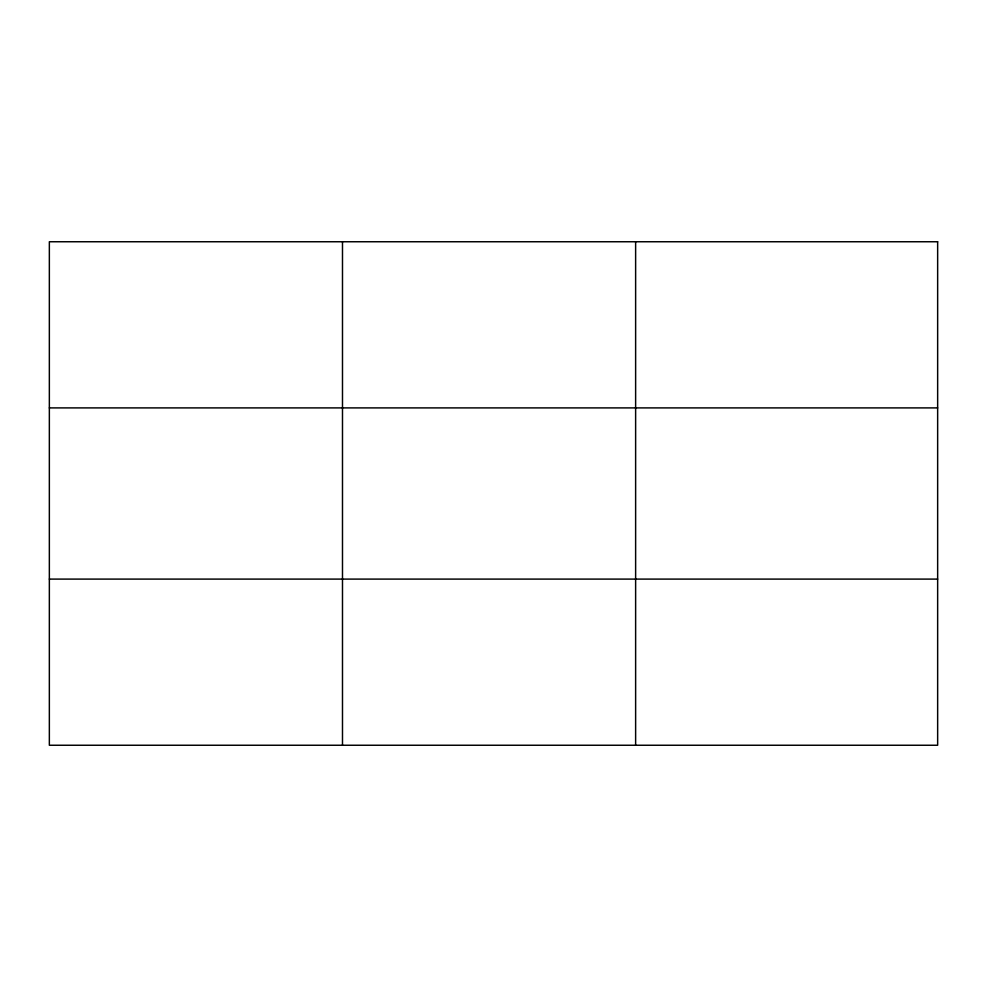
<?xml version="1.0" encoding="UTF-8"?>
<svg xmlns="http://www.w3.org/2000/svg" width="987" height="987" viewBox="0 0 987 987"><rect width="100%" height="100%" fill="white"/><g stroke="black" fill="none" stroke-linecap="round" stroke-linejoin="round"><path stroke-width="1.48" d="M342.489 241.753L342.489 745.247M635.628 241.753L635.628 745.247M49.35 407.902L937.65 407.902M49.35 579.098L937.65 579.098M937.65 241.753L937.65 745.247L49.35 745.247L49.35 241.753L937.65 241.753"/></g></svg>
